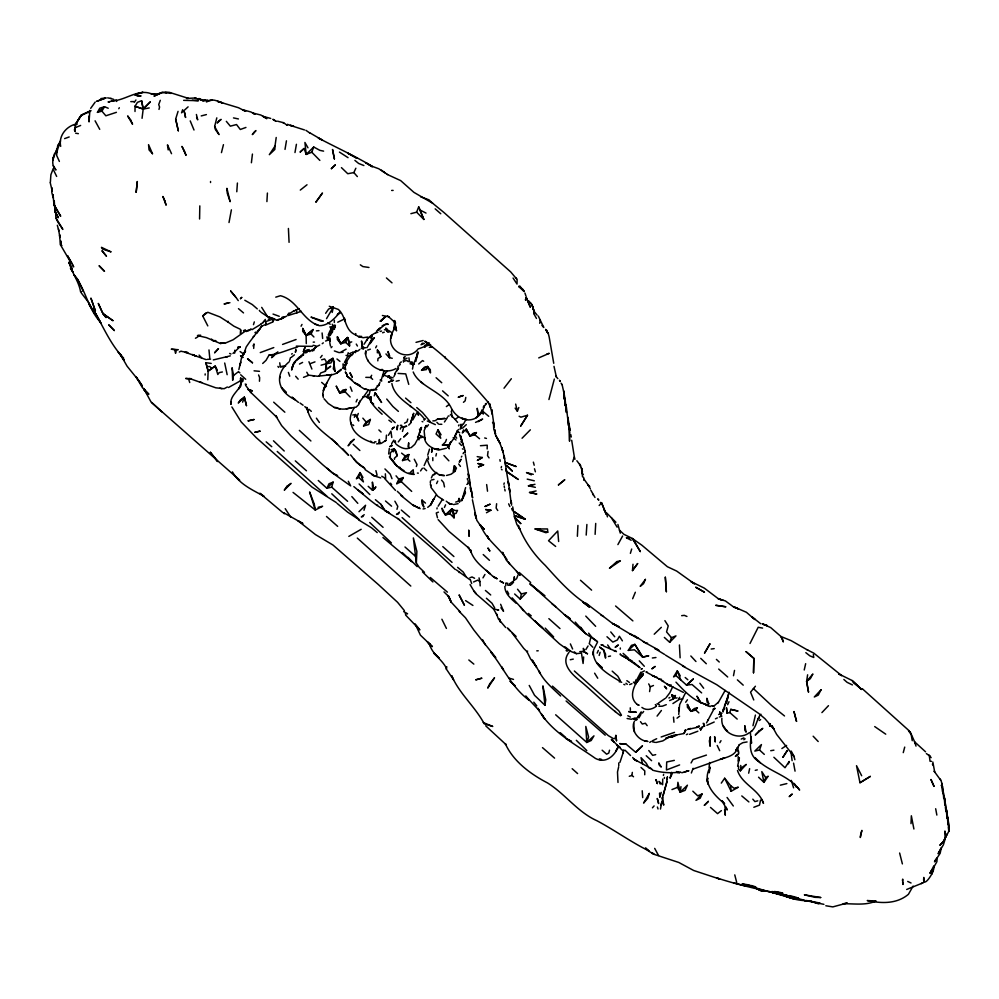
<?xml version="1.0" encoding="UTF-8"?>
<svg xmlns="http://www.w3.org/2000/svg" width="999" height="999" viewBox="0 0 999 999"><rect width="100%" height="100%" fill="white"/><g stroke="black" fill="none" stroke-linecap="round" stroke-linejoin="round"><path stroke-width="1.5" d="M394.455 459.328L394.455 458.229L397.252 455.656L396.004 451.136L394.155 448.851L391.121 449.637M471.266 490.659L472.577 497.902L471.491 490.734M265.746 323.027L265.734 325.087L272.677 322.015L274.176 318.706L265.959 321.503L265.035 320.979L266.308 324.275M449.962 513.773L454.033 517.832L454.058 513.773L451.785 508.978L445.454 514.947L442.532 510.789L442.008 508.179L445.454 514.947L449.962 513.773L451.785 508.978L455.194 510.589L457.505 510.414L456.056 513.399L454.058 513.773M538.274 316.009L543.793 327.485L541.957 325.374M54.283 201.049L54.246 205.282L60.677 216.284L53.971 204.658L53.034 194.58M56.169 218.257L62.825 229.433C60.027 224.325 54.008 219.106 56.131 212.662L55.794 215.085L55.307 209.003M481.668 412.787L481.705 410.027M199.575 218.993L199.812 205.894M644.717 774.762L644.78 770.878L641.008 767.469M55.232 212.225L55.332 207.68M334.303 322.465L334.353 320.267M487.162 448.951L487.237 445.204L480.444 445.729M302.759 328.459L306.106 335.389L313.149 329.533L311.101 334.091L306.106 335.389L302.759 328.459L302.697 331.306L306.106 335.389L306.293 343.594M377.347 352.834L377.422 350.012L379.345 352.272L380.819 356.631L377.959 358.616L377.809 360.851M54.233 201.199L55.032 211.239L58.367 217.695L55.232 211.9M321.641 359.777L324.613 358.978L326.061 361.263L326.398 367.27L325.399 371.278L320.704 372.989L319.068 376.074L317.807 376.298L308.341 375.124L306.793 372.252M458.641 425.911L458.666 425.05M620.279 649.075L620.317 647.989M60.689 240.659L60.539 244.93L70.679 262.3M51.973 188.112L51.811 192.595L53.297 197.939L53.209 194.83M56.706 148.888L56.581 152.06L57.692 145.854L60.539 140.847M331.056 328.621L331.044 327.123M58.454 228.858L59.915 237.45L59.84 234.84M274.987 146.129L274.85 149.45L269.33 154.67L274.987 146.129L276.211 137.487M207.792 379.782L208.154 371.128L205.894 362.712L211.201 363.424M349.538 345.966L349.675 342.495L347.652 337.525L340.821 343.731L337.387 339.56L337.387 336.8L340.821 343.731L345.679 342.382L347.652 337.525L349.538 345.966L345.679 342.382M505.794 585.664L505.894 583.091M240.497 380.731L240.609 378.146L243.331 379.22L228.509 387.5M911.013 823.638L911.35 815.783L913.898 828.995M623.189 752.834L623.314 750.087M59.528 235.352L60.539 244.93L61.926 245.479M371.803 337.949L372.065 339.248L370.766 337.075M234.678 353.147L234.815 350.199M738.636 766.233L738.498 769.055L740.346 770.828L746.241 764.422L741.096 768.081L740.346 770.828M577.372 536.288L577.909 525.449M371.503 336.688L371.578 335.389L372.065 336.813M259.453 381.243L259.653 377.672L258.591 374.962M595.117 534.34L595.716 523.426M266.908 201.598L267.407 193.057M329.87 337.837L329.82 341.009M135.015 111.488L135.04 106.294L137.425 102.348L141.608 100.737L143.194 109.041L142.058 118.307M937.124 857.816L936.9 861.675L933.753 867.257M205.12 375.05L205.182 373.901M586.201 535.077L586.888 524.475M253.684 348.426L254.008 343.906L253.034 345.979M391.096 432.367L391.783 437.487M792.12 760.651L791.058 752.334M236.788 191.758L237.412 183.042M424.15 437.112L424.912 438.861L424.138 430.756L426.273 425.449L424.9 427.535M430.319 483.054L430.469 480.944M89.136 113.049L89.86 110.452L89.061 121.903L89.023 116.034M684.615 730.444L685.814 730.057L683.89 733.516L678.583 734.577M415.921 359.228L417.919 351.91L417.395 354.695M464.685 452.247L464.797 450.874M583.641 656.992L583.091 663.473L581.63 654.233M632.467 570.604L637.612 563.598L632.467 570.604L633.004 564.273M400.799 438.673L398.276 441.933M677.472 787.374L677.909 782.292L680.244 792.132L685.089 790.371L687.424 785.177L680.244 792.132L677.472 787.374L671.965 789.572M453.409 439.061L449.2 444.705L449.051 446.366L450.749 441.945L449.2 444.705L442.432 445.017L445.517 441.945L446.453 439.398M412.487 369.081L413.361 364.473L417.507 354.657L415.759 361.551M395.08 322.315L394.617 327.36L394.355 320.517M678.721 714.447L679.645 704.62L685.589 692.682M322.764 393.981L323.938 387.987L331.593 374.313M332.979 328.196L333.054 327.385L335.04 327.372M533.766 313.536L534.028 310.926L532.817 308.092L534.19 311.488L533.766 313.536L536.463 318.456M678.621 711.076L678.97 707.679M772.277 727.11L771.615 725.886L770.067 726.236L770.341 723.713M641.108 674.6C636.301 682.367 627.235 695.304 636.588 703.895M496.628 503.733L496.141 508.054L497.764 510.514M737.612 766.208L739.397 757.779L738.336 761.338L738.161 756.48M709.053 767.669L709.665 762.474M251.398 162.75L252.435 154.071M717.195 745.454L719.68 750.686M752.984 725.749L755.419 715.072M488.061 451.386L487.537 455.644L489.06 457.904M386.451 435.127L386.151 438.923M75.375 127.123L74.8 131.418L75.375 127.123L74.425 130.232L75.449 127.797M933.715 866.083C935.901 870.641 921.99 891.021 923.788 877.434L924.075 881.792M53.234 157.168L52.81 160.34L54.308 154.146L57.542 150.05M417.282 354.97L417.582 352.734M680.244 792.132L680.968 786.663M462.162 499.5L465.609 487.624M395.204 321.054L393.806 329.832L395.005 326.71L391.783 333.966L391.133 337.762L391.783 333.966C385.065 349.725 407.505 363.024 418.194 348.888M620.267 653.746L620.154 654.532L633.616 662.524M634.228 718.88L637.225 717.831L641.208 711.85M664.31 778.433L664.447 777.472M634.54 721.066C629.907 730.019 638.623 741.121 647.951 741.458M325.399 371.278L326.511 363.686L329.158 360.239L332.892 358.379L334.34 362.262L333.316 368.856L335.277 371.553L332.892 358.379L326.511 363.686L321.066 365.197M365.547 353.808C366.933 366.833 384.79 375.349 396.004 368.494M436.95 508.928L437.112 507.829M416.346 563.086L416.87 551.398L413.361 537.912L416.346 563.086L419.13 567.257L424.5 572.352M544.954 705.269L545.754 699.812L542.907 685.888L544.954 705.269L534.552 695.316L529.22 685.439M633.528 776.772L631.892 775.436L632.342 772.389M238.873 369.518L240.172 364.023M649.587 691.583L650.287 686.85L648.688 683.903M806.605 681.368L810.326 678.671L812.874 674L806.605 681.368L808.516 692.057L806.605 681.368L807.629 674.8M286.988 125.175L287.774 124.425L286.988 125.175L283.591 122.715L277.522 121.179M539.722 323.301L540.272 319.742M902.434 880.793L902.696 879.12L902.996 884.49L902.621 882.03M391.608 379.383L389.772 378.184L389.31 375.886L386.65 376.223L383.117 374.737L383.454 376.573M377.222 386.138L377.322 385.489M285.015 149.4L286.451 140.822M368.693 397.065L367.395 397.714L367.932 394.48M295.916 349.213L295.392 352.31L295.929 350.349M709.203 772.789L710.152 767.207C701.498 782.042 713.436 794.68 724.637 803.795L722.24 800.948M294.98 152.547L296.416 144.306M239.098 388.636L240.11 386.263C236.9 392.02 229.895 396.853 230.894 404.158L231.244 402.16M662.262 798.538L667.007 781.38L663.061 795.516M233.529 375.474L232.667 380.307L232.093 367.732L233.529 375.474L238.711 371.503M465.784 397.415L465.172 400.824L463.461 402.297M679.67 697.314L678.646 698.938M229.008 222.527L231.393 209.84M659.527 793.056L659.802 797.302L661.226 792.394M945.054 839.347L943.406 844.767L938.136 853.72L941.333 847.489L940.171 853.283L934.515 861.825L935.863 859.177M335.402 325.249L335.14 326.623L332.417 328.996C330.956 327.41 329.208 332.917 328.196 335.065M663.398 775.499L663.623 774.325M458.241 501.286L459.627 501.81L459.965 500.024L459.028 498.476L458.241 501.286L455.719 502.072M230.894 404.158L231.331 401.848M660.476 809.065L661.875 801.835L660.776 805.444M733.491 675.724L734.527 670.391M619.954 762.349L623.963 750.224M724.575 809.764L725.299 815.221L725.099 807.142M240.309 329.258L233.928 326.211L227.922 322.015L228.059 321.291M505.107 490.934L504.77 489.26M461.625 426.486L462.125 424.063M453.196 471.441L454.383 465.709L456.431 468.106L454.92 471.403L451.024 474.25L446.541 475.462M589.472 642.869L590.546 638.473M760.539 800.074L759.49 805.119L753.82 807.279M56.444 152.51L60.39 141.708M403.821 358.791L404.12 357.367M359.877 349.425L357.58 351.198L355.956 350.587L355.519 352.61L354.807 351.835L350.674 352.984M748.663 773.189L749.637 768.668M332.192 312.437L333.341 307.168L328.621 309.028L325.637 313.311M347.59 355.407L348.189 352.722M435.901 456.019L436.438 453.608M500.199 461.288L499.912 459.627M483.254 722.539L492.744 726.448L484.265 723.85C475.174 706.668 459.278 693.693 451.698 675.724L453.534 679.782L446.291 668.98L446.803 666.745M728.371 694.617L722.964 711.65M514.647 593.993L520.217 599.1L521.391 593.955L517.532 589.235M804.232 669.979L805.656 663.686M369.043 395.129L370.092 390.659M504.483 487.599L504.17 485.951M427.734 455.069L429.508 449.175M615.859 735.414L616.508 740.709L615.859 735.414L615.197 738.211L613.711 738.798L608.341 735.651L552.447 686.126M662.724 779.07L662.624 784.715L659.015 781.393L660.227 784.09M158.991 109.415L159.578 107.055L158.716 104.533L160.302 100.312M407.729 459.253L408.891 454.52L405.132 455.894L402.51 460.564L407.729 459.253L409.902 461.176M214.66 126.448L219.018 134.578L215.397 129.533L214.66 126.448L216.808 117.857M367.732 337.038L363.211 337.712L358.591 336.651L355.482 334.802L355.794 333.566M411.663 363.586L410.089 363.836L412.013 362.162L412.362 364.61L412.013 362.162L410.689 362.45L409.453 361.351L408.928 357.829M467.644 480.119L467.345 478.459M221.453 152.622L223.451 144.668M329.77 340.509L327.61 339.835L327.784 339.136L329.47 339.46M671.553 772.364L670.042 778.233L672.302 773.501M726.473 703.446L729.008 692.232M932.079 873.913L933.503 866.445L929.932 873.351L931.592 870.291M609.515 750.199L608.778 753.059L606.618 754.17L602.135 750.199M548.926 399.55L554.333 379.046M903.258 752.634L904.719 747.102M389.298 448.476L388.686 453.996M501.161 467.819L501.51 466.496M419.043 439.785L418.144 439.248L418.456 438.111L422.839 436.7L418.743 434.877M482.829 411.326L483.179 413.811L482.829 411.326L488.723 416.308M293.431 363.986L291.596 370.03L293.806 362.862L299.013 357.305M290.447 357.742L289.61 360.726M407.754 419.081L406.968 421.903L404.533 423.151M396.965 509.34L397.802 506.356L394.867 501.211M446.291 668.98L446.466 668.381C441.92 659.053 431.556 654.02 429.395 643.368L430.557 646.091L427.422 641.845L432.392 646.64L420.429 635.164L415.159 623.913L419.842 629.894L405.532 614.972M503.883 484.29L504.258 482.979M583.703 651.435L584.165 649.825L583.316 648.363L583.703 651.435L579.82 651.61M333.129 482.142L326.898 488.274L331.68 487.137L333.129 482.142L329.008 483.766L326.898 488.274L318.281 480.494M374.263 395.816L375.137 392.819L381.506 402.397L375.137 392.819M358.653 477.335L363.436 481.905L360.04 472.602L356.381 478.796L358.653 477.335L360.04 472.602L362.974 477.534M372.54 490.272L373.364 487.512L372.402 482.08L372.54 490.272L374.712 488.798L375.886 486.863L372.54 490.272L368.194 486.338M599.175 655.444L600.112 652.285M253.484 324.663L254.32 321.903M399.875 363.611L399.225 365.759L399.9 364.41M630.381 553.346L631.693 549.025M788.436 763.873L789.173 761.45L785.027 767.731L773.875 757.267M402.46 431.443L403.409 428.371M175.662 119.068L178.309 130.782L175.662 119.068L178.059 111.351M380.956 380.881L383.866 371.491M419.967 431.768L421.278 427.597L417.957 437.038M618.631 766.982L617.494 771.99L617.994 782.454M393.194 451.873L394.155 448.851L397.252 455.656M640.896 714.422L638.96 717.844L637.712 716.495M292.907 365.334L291.858 368.656L293.044 365.147M363.986 510.252L365.572 505.257L358.978 511.713M701.635 692.894L692.032 684.502L686.55 685.102L680.794 679.969L677.285 670.916L673.576 676.91L675.836 675.449L677.285 670.916L680.244 675.848M370.379 419.43L368.718 424.563L363.561 425.924L366.221 422.09L370.379 419.43L363.561 425.924M727.085 713.199L726.473 707.791L727.085 713.199L729.769 712.512L730.781 709.377L737.786 711.001L730.781 709.377M240.921 362.162L239.872 365.397L241.583 357.58L245.454 351.223L242.882 354.995M416.358 466.521L417.02 464.51L414.26 459.215M345.204 391.908L346.004 389.485L342.894 390.085L339.835 393.069L336.301 386.251L339.835 393.069L345.204 391.908L350.125 396.978M395.317 440.821L395.554 443.494M586.775 742.444L588.586 737.012L585.801 726.448L586.775 742.444L591.183 740.509L593.968 735.851L586.775 742.444L555.669 714.784M243.232 380.794L241.396 382.255L240.784 386.226M427.485 366.471L426.436 369.568L421.566 370.329L424.35 367.207L427.485 366.471L430.307 369.667L430.482 372.902L427.485 366.471L421.566 370.329M351.898 379.682L346.89 376.011L347.227 375.025L345.429 372.19L347.227 375.025M465.434 493.007L461.588 500.874L464.66 492.794L465.434 493.007L465.084 491.396M712.612 706.006L713.798 706.131L718.306 702.309M242.62 402.147L244.368 397.177L240.447 399.925L238.274 403.034L244.368 397.177L246.466 405.619L244.368 397.177M572.652 461.7L574.338 456.918L571.69 440.272M759.502 749.999L761.438 744.567L754.819 751.086L759.502 749.999L764.31 754.395M182.667 109.703L181.543 112.825L188.099 106.856M394.967 326.685L393.931 329.583L395.005 326.71M637.624 680.331L637.037 681.98L638.861 678.533L637.824 680.381L643.181 673.863L637.824 680.381M370.254 342.944L371.591 339.26M640.809 672.215L637.424 678.646M304.096 148.476L300.224 151.973L304.096 148.476L306.206 154.408L311.788 152.223L313.711 147.015L319.93 150.362L323.601 151.136M328.908 336.388L329.52 334.74M239.061 388.549L241.396 382.255M419.443 433.179L421.578 427.435M463.486 429.907L462.337 432.967L466.271 429.12L469.967 436.063L474.75 434.74L476.411 432.579L473.439 433.191L469.967 436.063L466.271 429.12L466.308 431.93M691.345 773.001L693.131 768.293M360.239 400.686L358.716 404.657L356.081 407.155L351.086 407.954M765.734 777.697L761.812 771.64L763.935 782.367L768.144 776.211L765.734 777.697L763.935 782.367L758.566 777.197M416.62 212.175L418.681 206.868L423.863 219.468L416.62 212.175L410.889 213.674M515.134 408.166L517.382 411.238L518.818 407.542M669.68 642.32L671.478 637.699L675.948 635.888L669.68 642.32L664.36 637.437M724.412 706.256L728.071 696.952M518.131 574.762L516.57 578.708L513.848 580.569M243.694 354.333L246.204 346.978L249.725 341.858L261.713 326.173L265.522 324.563M352.747 414.997L355.457 414.56L358.691 421.004L357.118 416.408L358.291 413.461M379.92 382.23L379.083 385.052L375.174 388.961L376.785 389.585L372.028 390.447L371.241 389.485M390.934 431.106L388.374 435.302M636.238 679.445L635.202 681.955L635.876 681.106M332.892 358.379L331.006 362.912L326.511 363.686M632.654 598.726L635.339 592.257M370.067 343.718L374.388 337.687L370.429 341.845L366.983 347.727M354.32 417.27L355.457 414.56L357.118 416.408M597.19 653.096L598.326 650.411M424.188 465.509L427.135 458.853M467.982 483.316L467.969 481.768M444.43 507.455L445.579 504.82M622.614 536.013L617.894 544.605M396.828 483.703L398.801 479.158L403.284 477.559L401.273 481.643L396.828 483.703L403.284 477.559M325.899 384.765L323.351 390.534L327.035 382.592M400.299 429.12L401.698 425.936M702.06 793.993L700.212 798.176L695.991 800.361L702.06 793.993L697.727 795.841L692.831 791.208M356.106 401.923L357.23 399.4M706.543 722.889L714.435 708.066M702.297 726.96L700.699 729.907L700.174 728.259L700.699 729.907L702.297 726.96L704.52 726.098L703.92 723.438M272.677 322.015L274.176 318.706M431.381 477.909L432.792 474.812M727.647 704.707L729.008 701.723M437.987 429.795L436.051 434.003L440.746 438.236L437.987 429.795L441.071 434.79M341.446 167.632L347.764 173.726L353.846 172.59L355.856 168.232M455.644 434.84L456.568 432.867L455.032 435.626M436.575 483.566L437.749 481.093M569.043 652.31C559.777 663.86 572.727 675.037 581.218 681.793C594.48 692.981 606.693 705.444 620.629 715.808M672.752 686.663L669.854 692.744L665.921 697.914M330.232 339.31L329.87 342.12M346.715 361.301L350.487 355.694L347.64 356.556L344.48 362.387L346.715 361.301L344.917 365.184L345.629 369.817L343.294 367.794L343.731 367.232M365.796 377.347L370.604 377.447L371.665 375.262M454.345 437.437L456.568 432.867M463.111 453.683L463.673 452.535M393.893 376.598L395.454 373.451M947.289 833.878L943.543 841.445L939.834 845.316L943.218 841.633L948.788 831.355L949.05 825.386L941.82 783.316L941.12 780.781L934.14 771.228L934.677 771.94L932.841 762.012M53.284 168.456L50.887 174.738L50.375 182.205M750.012 643.481L758.191 627.285L762.587 628.096M435.914 495.404L430.494 505.132L427.734 507.317M416.108 413.948L412.787 419.917M413.211 371.99C419.443 387.387 444.28 391.695 451.648 408.791C460.214 424.238 479.72 423.951 484.44 405.681L483.254 407.342L486.563 403.434L485.427 403.758M90.697 108.329L95.217 102.048M368.881 337.762L370.666 335.826M375.649 347.789L376.673 345.866M451.211 411.576L452.285 409.565M301.061 326.211L301.998 324.438M417.207 439.922L414.86 444.28L411.126 447.664M118.781 108.691L119.306 107.742M725.162 690.421L718.094 702.921M97.452 112.363L104.508 106.743L101.91 111.151L97.452 112.363L99.775 108.167L104.508 106.743L108.229 108.242M597.602 641.995L593.631 649.75L592.994 654.882L593.319 651.698C592.857 666.445 610.639 675.674 621.678 682.342M466.046 419.405L463.299 424.325M683.89 733.516L685.814 730.057M913.123 886.076L908.416 894.317C896.627 904.22 881.268 903.508 867.257 900.561L876.086 901.023C865.309 905.731 854.245 903.521 843.119 903.783L847.302 902.996L832.829 906.892L825.823 905.756M442.42 499.425L438.149 506.193M425.412 346.303L424.812 347.377L424.575 345.467L425.412 346.303L430.606 344.543M330.045 335.602L332.655 331.556L330.082 333.641L330.694 331.868L333.304 329.42L331.331 329.445L330.719 328.534M354.383 407.505C351.336 412.287 348.601 418.656 351.411 424.125L350.874 422.415C352.147 433.716 364.385 440.696 374.475 442.982M459.415 462.2L461.076 459.278L459.328 461.838M691.071 762.961L692.994 759.565L706.443 755.082M585.814 649.637L588.061 645.953M482.979 577.872L484.94 574.462M275.961 353.221L273.988 354.795L269.093 355.045L266.021 360.352L262.7 363.461M391.633 443.593L393.856 440.122M538.336 709.302C550.936 731.755 575.074 744.018 595.466 758.441C606.031 763.985 614.735 755.768 618.506 746.353M615.646 751.186L618.418 746.49M346.191 364.023L346.99 362.674L345.791 365.634L342.994 363.948L343.294 367.794M719.817 742.707L721.016 740.671M326.536 318.644L333.341 307.168L331.256 308.167L333.341 307.168M641.333 675.973L638.149 679.32L643.056 674.849L635.576 683.903M671.64 694.755L673.401 698.9L675.436 695.504L674.1 695.903L671.64 694.755L673.401 698.9L669.605 700.586M446.341 419.205L447.527 417.27M394.73 373.713L398.339 367.919M366.983 339.772L364.023 344.28M628.309 650.411L631.443 645.366L634.852 644.367L642.607 657.08L648.563 655.856L642.607 657.08L634.452 649.8L628.309 650.411L634.852 644.367L642.607 657.08M527.497 415.259L520.729 426.024L527.497 415.259L520.891 417.17L519.143 416.246M244.056 353.321L245.504 351.061M638.149 679.32L639.485 677.509M56.394 150.549L57.255 149.213M428.072 456.493L428.559 459.253M461.338 457.03L461.875 456.231M739.073 745.441L735.788 750.374L737.662 747.402C735.826 755.594 726.947 757.23 720.167 759.277L724.712 757.829L693.331 769.005M289.011 312.987L287.837 314.735L294.181 310.639M396.928 370.741L398.489 368.456M444.43 421.99L445.704 420.142M256.893 333.191L261.713 326.173M420.554 470.916L422.39 468.244M721.29 783.116L724.662 778.246L730.631 785.651L734.078 788.261L738.323 787.187L731.118 791.295L724.662 778.246M367.869 338.311L366.508 340.284L367.732 338.599M685.689 702.235L687.424 699.799M135.939 100L134.253 102.36L133.741 101.586L130.782 101.623M293.756 364.148L295.467 361.763M466.258 424.675L462.487 428.209M695.779 710.064L697.364 707.891L694.467 708.466L690.946 711.338L687.412 707.28L687.399 704.47L690.946 711.338L695.779 710.064L698.838 712.874M760.913 714.223C756.206 719.367 756.63 728.084 750.436 732.08M320.454 357.654L322.14 355.407M643.631 711.463L642.469 713.011L641.058 712.911M426.898 426.848L428.459 424.775M460.926 441.895L462.05 440.422M657.08 716.108L661.413 710.464M351.548 355.619L353.484 353.109M289.123 361.825C273.676 374.837 277.66 391.645 295.342 399.825L291.97 397.177L298.439 402.385M504.02 388.211L511.351 378.721M57.692 145.854L59.003 144.156M302.397 354.72L304.058 352.659L306.094 352.834M385.339 473.826L385.664 478.521L381.755 476.236M460.439 429.058L461.388 427.909M635.701 752.284L642.407 745.928L635.701 752.284L626.186 744.218L619.805 743.643L626.186 744.218M263.199 321.99L265.359 319.393M513.561 582.18L511.663 584.265M470.042 482.942L470.129 484.777L469.555 478.946M387.375 371.216L385.452 372.777M599.175 505.519L601.56 502.734L606.068 514.06L601.56 502.734L600.337 502.472M481.243 411.838L476.223 417.694L479.283 414.697M358.791 403.159L368.494 390.022M273.014 356.631L274.775 354.62M652.447 807.804L654.095 805.931M370.304 396.79L368.818 398.489L370.092 398.014M232.967 353.459L240.047 346.703L237.799 347.502M383.354 318.481L381.143 320.966L385.065 316.97L380.082 321.291L385.964 316.483M458.054 417.282L455.119 419.43L450.399 414.498M673.401 698.9L675.312 696.74M753.77 699.962L750.549 692.17L755.419 686.238M273.414 355.594L271.516 357.679L277.847 351.835M354.807 351.835L355.956 350.587M331.106 347.714L332.08 346.665M394.155 448.851L390.422 452.797L390.172 457.979C396.103 465.559 403.721 474.375 414.135 474.438M821.915 712.599L828.483 705.669M664.984 698.551L658.378 703.109M520.217 599.1L526.473 592.657L521.391 593.955M259.977 328.758L257.467 331.044M408.678 425.112L410.914 422.852M522.065 438.236L530.357 429.82M418.144 439.248L419.83 437.55L421.865 437.487M313.711 147.015L306.206 154.408L304.92 142.457L307.979 147.802M376.386 331.318L379.857 327.934M654.22 634.215L661.338 627.335M402.51 460.564L408.891 454.52M347.652 337.525L340.821 343.731L337.387 336.8M207.792 325.899L202.71 315.921L206.031 312.824M306.131 351.735L312.437 350.187L316.046 346.853L319.668 345.092M334.99 442.157L337.6 444.293C326.973 434.44 311.513 425.824 307.829 410.801M445.454 514.947L451.785 508.978L454.033 517.832M336.551 373.376L341.258 369.38C337.674 373.601 332.08 375.699 326.611 374.887M410.651 472.065L413.211 469.78L413.561 474.225L412.175 473.151M331.381 327.123L332.917 325.786L332.217 324.2M377.897 330.444L385.152 324.363L388.299 324.313L386.75 323.988L382.192 325.736M337.749 372.377L341.258 369.38M313.149 329.533L306.106 335.389M245.504 330.994L233.117 339.785L224.812 343.319M291.633 354.133L292.27 353.621M296.328 360.577L299.937 357.654M291.271 357.355L294.418 354.857M721.378 810.614L717.582 813.648L710.514 807.429M337.749 322.215L344.23 319.106M300.287 190.085L307.005 184.778M677.035 718.169L679.607 716.146M512.087 632.916L523.713 648.376L526.972 651.648L527.659 651.123M322.215 343.693L323.301 342.857M391.745 445.229L389.997 446.578L391.745 445.229L392.033 445.829M513.124 581.293L509.552 583.791L510.676 585.214L507.817 585.202L507.717 583.266L506.218 583.316M655.968 742.494L662.787 740.908L670.054 736.45L671.603 736.812L673.363 735.476L677.384 734.752L665.883 738.199L673.363 735.476M446.366 406.581L449.188 404.445M364.235 514.722L361.326 516.92L363.037 516.458M649.762 742.432L651.011 741.495M456.955 430.856L458.916 429.395M375.886 476.011L377.085 475.112L375.911 470.654M205.894 362.712L208.154 371.128L215.185 366.071L217.332 370.154M714.21 722.015L706.855 725.324M208.154 371.128L215.185 366.071L217.819 374.488L219.093 372.652L222.377 371.965M202.71 315.921L207.792 312.275L219.917 316.92L227.922 322.015M254.932 332.679L255.769 332.105M437.599 419.031L444.93 418.481L437.599 419.031L435.139 420.766L432.867 420.904M743.818 739.722L745.117 738.81M672.926 703.558L679.62 699.175L682.792 699.013M710.039 706.68L711.338 705.794L713.798 706.131M260.976 324.213L252.01 329.682M253.184 336.775L253.908 336.288M759.252 720.516L760.626 719.58M656.455 706.181C652.484 709.377 646.153 710.963 641.907 707.429M482.342 457.517L477.447 460.352L482.342 457.517L477.21 456.63M781.88 748.551L786.6 745.429M303.546 354.72L298.976 357.717L301.536 356.643M859.989 782.729L870.304 776.423L859.989 782.729L856.518 765.696L861.662 775.736M473.551 581.98L477.709 580.119L479.895 581.63L480.182 585.876M199.338 335.951L200.637 335.127M340.272 312.824L337.262 314.71L340.272 311.975C334.852 318.194 328.271 325.861 319.28 325.686C302.797 320.841 297.265 299.825 280.444 295.729L275.761 297.153M312.437 350.187L316.046 346.853L313.698 349.837M370.879 335.652L374.937 333.104M418.706 363.986L422.515 360.577L423.676 361.238M282.917 318.019L281.568 318.681M666.283 704.682L662.312 706.193L658.915 706.293M339.835 393.069L346.004 389.485M478.209 421.653L482.642 419.068L475.536 422.402M195.442 338.261L197.889 336.85M404.545 359.453L407.068 358.142M718.643 714.535L719.517 714.035M348.826 536.401L361.188 529.295M738.636 745.092L742.819 742.682L747.077 741.945M372.29 389.96L373.376 389.335M644.405 670.878L641.758 672.302M76.448 124.213L74.413 125.375L76.948 124.063M486.463 512.749L490.934 510.227L485.639 509.552L490.934 510.227M341.283 351.898L346.166 349.151M668.88 698.026L669.904 697.464M349.076 356.243L351.373 354.995L349.25 353.471M230.307 355.869L213.311 359.927M469.967 436.063L476.411 432.579M697.839 731.231L689.547 734.34M697.364 707.891L690.946 711.338L687.399 704.47M227.372 386.988L224.138 388.711L215.809 387.812L189.61 378.509M741.196 739.098L743.918 737.861M260.864 312.125L267.507 316.608L276.548 320.117L282.642 318.119M179.345 352.023L180.931 351.186M299.488 364.036L302.597 362.425M758.179 718.656L759.427 718.006M280.569 319.218L286.85 315.996M749.175 732.766C738.224 741.283 720.242 732.255 721.902 718.231M429.42 342.957L425.836 344.605M627.122 718.506L631.306 719.255L633.416 718.606M652.272 740.871L656.668 738.723M906.68 889.472L922.589 883.004L921.203 883.615M81.668 291.546L80.632 292.033C78.884 281.281 71.866 272.964 69.093 262.537L72.04 268.743L68.919 262.225M400.199 362.525L401.461 361.938M261.089 323.713L263.087 322.777M715.434 718.805L717.369 717.919M686.388 734.64L687.724 734.015M90.584 110.864L81.219 115.285L75.587 124.226L74.863 130.906M419.48 507.455L418.269 508.004L416.546 506.68M166.608 92.957L162.113 92.482L154.221 96.041L162.113 92.482L166.009 92.108L169.455 92.37L188.374 98.364L186.501 98.426L196.141 97.952M419.18 348.614L424.363 346.665M538.736 357.904L549.213 353.334L546.74 354.158M466.82 484.39L467.932 483.903M650.287 686.85L653.471 685.489M76.324 127.21L80.644 125.449M674.525 732.367L661.163 736.987M268.281 319.18L269.905 318.519M277.21 320.392L279.308 319.555M384.353 373.951L385.489 373.489M469.855 577.822L472.015 576.96L474.575 578.259M671.728 737L676.248 735.376M696.528 727.035L699.35 725.936L698.413 727.135L687.587 729.457L690.484 728.396M224.625 342.994L220.192 343.419L206.431 337.637L197.477 335.589L199.138 335.077M303.521 377.347L308.504 375.399M438.436 512.15L436.276 512.986L437.475 517.782M922.239 883.153L923.251 882.766M301.373 311.351L288.324 315.497M76.836 123.876C66.596 125.762 58.292 135.802 60.689 146.378M446.403 448.201L438.723 450.062C432.28 448.663 424.887 444.717 424.425 437.362L424.912 438.861M629.595 684.577L631.942 683.691M260.264 352.597L273.776 347.577M282.567 344.43L296.079 339.51M421.004 344.742L424.413 343.406M105.882 97.952L96.691 101.336L105.882 97.952L100.799 98.589M310.477 363.536L314.972 361.888M385.114 440.821L386.251 440.259L381.106 443.444L378.758 443.007M116.421 112.325L105.857 115.797L101.91 111.151M64.623 138.611L69.193 136.95M245.941 127.447L240.297 129.483L236.538 124.55L230.332 126.161L226.323 121.341M297.652 346.978C288.099 349.525 278.733 354.27 269.093 355.045M404.208 357.192L405.344 356.78M293.818 311.076L299.288 308.641M375.686 332.979L377.872 332.217M416.021 342.357L423.164 340.509M633.603 718.656L635.988 719.904L637.25 719.467L635.701 718.431L634.39 718.805M325.574 341.034L327.847 340.259M308.117 350.824L308.941 350.549M679.607 764.922L666.445 769.967L666.708 762L674.325 760.376M162.113 92.482L157.929 93.881L150.999 93.694L153.896 94.43M367.657 350.075L370.354 349.188M346.89 376.011L354.608 382.842L364.61 389.223L367.395 389.535M719.342 717.007L721.615 716.258L719.667 712.125L721.927 713.348M629.283 776.285L631.892 775.436M712.999 709.215L715.296 708.491M382.567 332.754L384.265 332.217M238.898 347.377L240.172 346.978L237.687 347.302M389.135 377.048L387.812 377.447L389.31 375.886L389.772 378.184M212.4 100L206.356 101.811C211.426 97.902 217.47 101.124 222.615 102.897L217.582 101.411L238.486 107.73L245.629 111.314M380.144 331.468L381.618 331.031M349.675 342.495L351.735 341.883M619.28 681.88L620.154 681.618M681.78 772.776L687.886 771.041L684.327 771.902M353.846 486.613L370.604 500.599L376.785 505.294L377.622 505.057M675.749 698.239L677.11 697.851M227.872 302.959L224.063 303.983L229.92 302.697M359.777 336.338L358.591 336.651L361.563 336.363M683.366 692.382L667.132 684.128L669.13 685.439L671.128 684.914M300.936 355.594L303.509 354.92M458.116 503.671L453.521 504.57M757.766 800.823L754.894 801.573L752.809 799.163M201.224 115.921L206.393 114.585M547.752 532.205L535.114 528.958L547.514 528.958L547.752 532.205L545.866 532.692L535.114 528.958L539.76 528.958M535.339 487.337L528.446 485.826L532.991 484.702M780.344 785.177L786.85 783.591M318.094 507.33L322.59 506.268L315.284 510.039L293.057 492.407M686.613 771.34L688.923 770.791M528.446 485.826L534.964 484.303M655.694 754.645L652.659 755.356L648.788 750.536M671.603 736.812L673.85 736.288M396.153 381.218L399.188 380.519M529.52 492.457L536.65 494.006L529.52 492.457L536.101 490.934M755.256 770.341L757.292 769.867M422.028 343.419L423.201 343.156M409.99 447.889C405.07 450.087 400.062 447.402 396.216 444.28M346.391 408.816L351.348 407.679C346.603 409.378 340.609 409.94 336.001 407.467L334.353 407.492L328.234 403.471L324.038 398.763M420.154 508.666L412.674 504.857L414.273 506.031M362.724 397.003L366.645 396.366L367.395 397.714M431.368 480.007L434.003 479.42M404.245 361.039L406.968 360.539L408.067 361.551L409.453 361.351M647.552 643.144L646.291 643.431L634.203 635.489M608.453 656.48L610.526 656.031M313.211 376.086L314.373 375.836M423.064 508.966L425.137 508.528M570.267 659.74L573.276 659.103M307.717 349.687L303.409 351.573L305.257 346.678L303.409 351.573L306.468 351.648L306.98 352.422M111.501 101.011C125.287 100.837 138.786 87.725 152.36 94.268M225.712 357.305L227.123 357.018M319.068 376.074L329.108 374.962M402.222 427.135L406.581 426.248L402.222 427.135L403.421 427.185M332.505 329.583L333.304 329.42M448.126 416.121L449.113 415.934M337.025 503.334L347.527 512.062L359.465 519.967M364.61 389.223L366.021 388.948M419.393 429.22L420.841 428.958M149.238 107.942L143.194 109.041L135.04 106.294L143.194 109.041L150.262 101.923L143.194 109.041L141.608 100.737M589.66 486.451L588.136 485.027L590.372 488.748M207.505 100L202.56 100.824L205.769 100.424L194.73 98.314M446.241 501.186L449.388 503.721L451.623 503.883M770.729 750.699L773.913 750.162M282.143 317.183L284.64 316.77M646.952 671.803L645.966 671.965L663.536 681.355M652.434 770.129C661.5 772.789 671.353 773.351 680.719 772.015M711.163 649.038L714.198 648.626M652.359 657.991L655.943 657.517M768.855 891.533L793.98 898.838L783.928 895.604C791.196 898.526 799.3 900.923 807.155 900.561M384.428 329.745L385.839 329.57L387.724 332.18L389.16 332.03M681.68 615.671L684.278 615.347L686.937 616.445M342.869 368.481L344.967 368.231M512.15 597.864L526.473 613.511L559.415 643.793L569.005 650.699L576.411 653.671L581.755 653.046M221.428 343.281L220.192 343.419L223.139 343.132M192.283 100.187L198.464 100.674L183.641 100.35M365.721 347.702L364.248 347.852L363.299 346.815L363.436 349.138L361.226 348.226M376.598 443.881L380.057 443.544L379.345 439.485L378.908 442.857L380.057 443.544M279.245 316.308L273.052 314.073M316.421 330.881L318.943 330.632M280.294 366.708L285.477 366.208L280.294 366.708L279.732 362.812M382.53 369.518L379.857 369.78L382.542 369.667M206.743 366.77L209.665 366.496L211.888 368.481M449.388 503.721L452.297 504.158M614.085 650.749L615.696 650.624M343.069 352.285L339.011 352.597L334.353 350.936M393.057 377.859L390.771 377.135M207.305 359.378L210.589 359.141M109.528 101.898L108.079 101.973L116.221 100.037L116.733 101.473M536.788 650.849L538.211 650.786M659.44 704.682L656.967 703.82M313.211 342.145L314.473 342.083M442.432 445.017L449.2 444.705M429.32 347.252L432.48 347.14M391.633 190.459L393.131 190.409M312.425 346.353L296.291 346.141M346.029 355.369L346.94 355.632M804.532 900.911L811.176 901.31M614.76 711.463L615.509 711.45M211.488 339.073L212.899 340.609L215.597 340.597M444.43 475.636C436.276 475.774 429.582 468.032 427.734 460.589M926.36 753.583L930.081 756.218M439.71 424.275L441.833 424.288M915.259 743.231L910.376 732.279L908.591 730.831L911.175 734.527L912.249 740.684M400.374 425.299L401.698 425.324M405.182 613.698L407.58 613.761L403.721 611.625M334.353 407.492L339.91 408.966M191.321 378.683L185.664 378.446L191.596 379.245M601.56 759.415L598.963 759.29L600.936 759.527M282.892 122.677L283.591 122.715M658.803 679.145L661.5 679.283M644.742 741.171L647.252 741.295M398.077 373.426L405.731 373.888L408.741 384.365M367.957 390.172L371.016 390.359M374.712 441.77L376.024 441.87M178.322 349.712L171.266 349.2L177.085 349.875M931.493 761.338L930.044 761.238L929.37 756.218M417.407 473.064L418.331 473.139M677.097 772.539L679.72 772.751L676.473 771.54M436.888 449.026L438.998 449.2L434.053 448.663L435.839 448.938M254.071 370.829L259.49 371.328M371.665 166.146L378.821 168.781L384.677 172.665L381.431 170.18M400.062 467.382L398.539 467.245L404.008 470.666M187.862 352.535L181.481 351.386M794.517 897.514L790.009 897.065L798.376 898.251M321.653 382.38L326.473 386.513M772.015 891.558L782.617 892.869L768.131 891.533L742.12 883.865L749.899 885.052M187.312 352.56L185.24 352.285L206.131 359.628M390.397 457.005L389.373 456.868L392.47 460.127M409.003 473.002L411.089 473.289M497.415 609.852L498.713 610.027L493.543 609.015L475.499 593.381M368.968 267.47L362.849 266.571L360.327 264.822M438.786 474.65L444.155 475.437M629.62 538.236L626.361 537.749L631.181 540.259M165.11 92.482L171.091 93.419M107.655 97.877L111.376 98.476M807.754 901.023L823.9 904.345M388.549 330.419L391.733 332.555M762.287 890.596L765.234 891.108M75.624 133.192L78.359 133.666M781.168 894.829L771.528 892.157L775.748 893.056C756.106 888.773 736.213 884.277 717.082 878.034L719.642 879.045L693.656 870.479L678.783 862.462L654.532 854.482L648.726 851.198L645.491 847.989L649.075 850.998C631.006 842.095 614.722 830.169 596.903 820.728C577.659 812.112 565.159 793.93 547.489 782.916C530.656 774.163 513.374 761.488 505.282 743.668L506.018 744.617L485.701 725.811M808.678 900.861L819.992 903.071M270.717 118.444L262.999 116.321L266.808 118.656L260.826 115.022L252.66 112.987L254.72 114.198M190.297 379.121L188.536 378.796L189.735 382.53M387.237 174.45L400.649 180.594L413.911 192.357L432.667 203.259L444.006 212.55L510.701 271.915L517.132 279.545L517.007 284.078L513.074 278.047M392.27 358.266L389.423 357.717L385.964 353.946M293.594 126.099L290.272 125.412L304.47 129.932M382.405 315.497L389.26 316.895M284.278 513.761L283.579 512.687L302.884 523.526L298.027 520.816L315.434 534.565L332.979 545.029L378.484 584.665L397.59 602.322L404.42 610.664M771.665 891.608L804.42 900.261M796.016 897.664L798.526 898.188M233.491 117.907L238.424 118.943M652.409 741.795L655.219 742.407M212.899 340.609L216.396 341.396M315.122 324.25L317.957 324.9M313.112 345.292L315.984 345.954M651.835 853.296L653.796 853.745L652.434 853.421M527.222 479.133L534.303 480.806M758.716 889.772L765.034 891.27M369.205 337.163L370.941 337.6M199.625 381.905L201.648 382.405M380.731 477.909L374.675 476.048L365.06 469.605M466.545 419.418L461.75 418.194L463.636 418.943M533.291 474.338L526.498 472.577L531.331 474.875M287.749 124.6L292.894 125.949M771.528 892.157L778.271 893.918M733.528 882.841L746.603 886.25M789.61 895.591L796.378 897.364M219.842 388.174L221.89 388.723M420.616 210.327L426.011 213.074M484.69 437.962L486.451 438.436M323.264 397.427L322.852 394.355L323.027 395.542M708.703 705.044C694.942 702.547 685.102 691.87 675.961 682.155M509.103 678.159L513.498 679.407M110.639 98.501L113.724 99.376M774.662 891.445L780.107 893.006M245.205 384.066L246.341 384.403M329.295 306.268L338.324 309.415C346.591 316.558 344.143 330.207 355.482 334.802M818.78 903.92L810.626 901.21M651.336 768.606L633.503 758.978M331.168 328.334L334.565 329.033L331.868 328.808M751.36 885.514L755.756 886.887M274.737 318.931L267.507 316.608L261.701 307.38M458.628 432.067L456.98 431.531L459.677 432.792M231.88 406.968L241.171 421.903L256.268 437.687L312.025 487.112L336.163 502.485M705.744 705.007L709.228 706.193M416.608 507.042L412 504.445L400.936 495.492M669.13 685.439L670.067 685.776L661.6 680.631M603.371 645.916L616.433 651.635M623.813 684.377L624.924 684.777M657.567 649.487L643.244 641.595M757.242 888.86L758.179 889.197M657.354 677.534L652.322 675.674L654.557 676.573M420.591 196.766L428.983 199.837L432.667 203.259M708.241 705.581L700.099 702.147M761.638 891.32L753.034 886.538M435.352 424.612L427.285 421.004M757.117 888.623L763.386 891.046M197.864 98.714L202.148 100.375L199.026 98.489M363.873 165.534L358.616 163.436L354.895 160.377M621.54 655.394L632.28 661.113M336.975 359.003L339.935 361.376M658.878 650.174L654.857 648.513L664.535 654.42M422.102 421.503L422.852 421.815M376.785 505.294L389.573 513.311M229.633 353.434L231.019 354.021M762.212 623.763L770.679 627.572L780.981 636.513L791.033 640.596L807.891 650.224M652.035 769.23L648.851 767.856L646.278 763.273L641.008 757.654L642.507 763.835M375.424 499.712L380.931 504.333L385.177 510.776L389.098 512.487M462.412 448.851L463.161 449.175M358.629 384.665L354.608 382.842L360.214 385.701M907.716 881.443L911.038 882.991M544.954 595.754L530.082 583.878L585.726 633.691L596.84 641.233M327.66 322.977L330.232 324.213M852.409 684.914L847.077 682.317L843.855 679.457M619.23 626.748L612.512 623.451L585.864 603.109M501.486 469.493L502.11 469.805M245.529 385.189L250.986 392.619L276.948 417.42L275.599 415.584L281.656 425.649L290.921 435.839L322.665 464.685L332.704 473.126L337.587 475.549M807.117 649.762L813.81 653.159L841.645 675.586M627.809 715.746L630.381 717.057M380.107 380.007L381.83 380.881M571.565 741.345L566.046 738.473L570.779 741.183M372.003 166.184C354.682 155.894 336.188 147.465 318.269 137.987L322.44 140.147L309.615 132.705M853.146 682.467L861.687 689.435L852.159 680.544L838.773 673.938L841.408 675.524M631.206 634.602L612.512 623.451L618.094 626.523M245.329 111.201L242.595 109.728L250.886 111.963L254.745 114.086M684.877 666.932L665.521 655.132M428.084 343.032L424.787 341.221C448.613 358.629 469.23 380.02 488.349 402.497L488.086 401.91L490.584 407.604L489.498 403.521L492.27 414.223L491.808 409.677L494.293 427.435L493.369 422.627L493.756 429.046L495.504 434.053L494.68 429.62L495.629 435.464M348.052 157.667L339.448 152.11M239.186 372.465L239.91 372.864M469.655 579.557L456.381 569.905M244.817 300.262L252.297 304.57L257.292 308.903M374.675 476.048L371.903 474.45L373.676 475.636M682.529 665.983L716.733 684.702L758.928 713.573L764.934 718.681L774.3 729.507L771.877 725.699L776.673 734.452L794.28 756.792L791.183 751.061M358.891 520.079L371.503 527.784L377.235 532.579M547.29 332.03L548.151 333.516L545.641 329.483L548.289 333.604L549.163 336.988L553.733 363.286M600.874 614.959L603.458 616.483M363.936 467.544L356.518 462.35L350.599 454.92M447.814 595.441L451.123 602.06L460.439 612.15M492.532 422.34L493.781 423.114M385.177 510.776L399.463 519.68M243.019 357.305L240.534 355.731L242.645 357.63M311.451 350.337L312.575 351.061M303.072 405.219L300.012 403.047M448.651 502.947L450.437 504.083M276.099 121.366L272.889 119.318L275.974 121.129M384.178 172.278L387.6 174.525M465.584 600.611L472.914 605.444M443.643 500.162L437.699 496.203L430.856 487.287M282.829 512.599L259.815 493.269L263.948 496.266C252.272 489.785 239.323 484.203 232.417 471.89M588.374 605.307C571.553 594.892 558.416 580.007 545.304 565.446C534.378 554.969 525.249 542.282 519.48 528.359M760.389 763.024L754.982 757.667C767.457 771.715 788.273 774.525 799.625 790.059L797.302 787.187M365.097 468.681L360.027 465.234L353.546 458.753M332.704 473.126L350.674 485.901L348.326 481.281M566.121 650.511L567.195 651.248M874.712 726.573L885.738 734.178M305.919 130.32L309.715 132.954M628.184 659.477L639.435 667.27M634.24 718.056L635.988 719.904M626.848 680.656L629.37 682.442M755.057 619.38L752.197 617.02L760.639 623.701M240.097 351.536L242.794 353.446M518.706 286.313L523.001 289.423L524.1 291.496L518.706 286.526M479.532 438.711L474.75 434.74M508.653 503.846L509.84 506.53M564.835 646.765L570.804 651.323M357.567 489.735L363.261 494.18L359.628 491.058M401.586 453.121L405.132 455.894M805.831 652.672L809.877 655.856L813.773 657.479L813.323 654.582M447.415 592.157L430.319 577.484M555.656 546.441L548.538 540.746L557.742 531.006L558.641 541.495M551.873 603.646L555.706 606.743M625.936 683.229L627.297 684.327M784.515 715.958L771.952 705.868L753.358 688.523M597.39 641.62L591.595 636.95L588.648 633.166M494.917 577.809L493.356 576.56L497.202 578.796L492.557 576.086L486.388 570.392L490.209 573.826C482.417 567.207 472.764 560.052 470.379 549.587L471.203 552.122L467.819 547.09L469.006 548.264L448.926 531.356L438.149 519.63M908.591 730.831L910.376 732.279M605.207 735.164L566.108 700.986M541.533 593.756L543.244 595.154M453.159 437.662L455.994 439.985M528.396 613.461L531.243 615.809M468.831 659.977L473.838 664.11M862.374 688.773L909.202 730.831M387.562 329.483L385.801 328.022L386.813 330.906M634.328 662.936L640.109 667.757M519.218 572.452L530.669 582.517M530.082 583.878L538.723 591.296M455.294 569.542L437.225 552.609L397.777 518.456M238.474 308.654L243.519 312.912M741.782 795.941L748.888 801.935M457.604 567.32L463.224 572.04L465.909 576.435M402.322 552.547L411.85 561.738L382.917 537.512M485.427 590.484L490.709 594.967M239.66 480.119L151.124 402.16L143.819 388.599M388.886 420.192L391.533 422.177M401.273 481.643L411.688 491.396M326.486 516.471L337.662 526.361M393.881 441.346L394.78 442.107M384.94 468.931L390.259 474.225L391.995 478.683M574.313 651.835L576.411 653.671M401.323 510.064L409.565 517.095M385.502 501.011L391.571 506.193M405.582 398.089L410.926 402.672M685.189 677.497L687.787 679.72M416.745 407.555L422.502 412.512L430.519 422.028M327.098 468.231L332.792 473.164M417.157 566.633L408.029 557.355M391.858 383.504C394.817 399.475 414.235 405.994 423.738 418.106M395.179 422.639L378.571 407.48M382.142 414.26C376.985 409.528 371.516 404.52 369.106 397.764M422.015 500.099L423.838 507.08L422.028 503.858L422.015 500.099L425.474 503.109M266.171 441.858L271.753 446.69M542.482 747.627L554.582 758.129M588.136 485.027L589.547 486.251M308.928 409.253L311.326 411.338M331.493 438.736L348.626 455.319L342.595 448.638M245.704 379.283L240.684 374.762M347.602 501.298L331.68 487.137M560.252 732.692L565.596 737.362M435.177 208.853L440.771 213.749M925.536 751.797L914.522 741.745L916.021 746.116M410.089 405.819L411.488 407.043M386.426 277.947L391.995 282.854M277.223 451.461L326.935 496.241M357.305 538.086L410.801 586.051M718.693 669.055L727.697 676.997M436.101 377.734L441.733 382.729M442.569 390.871L448.214 395.879M632.891 620.903L615.584 605.993M729.769 712.512L737.2 719.093M633.416 682.155L635.639 684.128M537.687 623.538L542.819 628.096L534.477 620.666L537.25 623.151M387.525 315.821L395.666 323.052M398.401 411.388L392.844 406.456L386.725 399.051M580.481 580.257L591.595 590.147M273.676 402.172L284.84 412.2M371.728 517.245L383.079 527.335M391.383 542.894L369.717 522.514M295.317 460.876L306.443 470.779M548.863 618.656L559.989 628.583M442.782 546.615L453.908 556.543M486.413 598.264L492.007 603.246L494.692 607.941M404.982 546.977L416.059 556.855M572.165 768.706L577.597 773.563M612.187 671.141L617.794 676.161L620.391 680.756M516.121 636.488L507.317 627.959M737.387 679.869L743.219 685.152M369.842 494.555L359.116 483.978M675.836 675.449L680.794 679.969M623.126 653.371L628.558 658.304M622.29 750.249L611.55 739.385L611.663 740.346M606.98 636.738L612.849 642.095L617.345 639.972L619.405 636.251L622.402 640.859M553.658 636.925L545.192 628.109M352.809 424.725L353.696 425.549M353.147 444.355L359.865 450.512M299.338 430.382L310.901 440.971M716.408 659.402L719.255 662.025M426.61 470.679L423.813 468.019M483.216 554.557L489.448 560.314M452.048 562.387L402.11 517.569M646.216 755.731L651.598 760.676M420.791 381.643L422.889 383.579M560.601 695.991C552.784 688.361 543.743 681.131 538.985 671.103L540.247 673.401L532.242 660.052L536.563 667.12L530.544 658.865L526.972 651.648M619.48 530.194L623.925 534.328L632.267 538.436L641.857 545.192L667.382 566.72L676.66 571.066L694.58 583.903L690.846 581.493L704.295 588.111L717.919 598.413L723.064 600.312L718.194 598.876L725.386 600.911L734.003 607.267L738.548 608.928L733.503 606.668L746.428 612.287L754.782 619.53M516.233 603.334C511.188 598.863 504.87 593.856 504.82 586.438M852.159 680.544L861.687 689.435M151.736 402.472L161.925 411.988M304.795 406.581L307.48 409.103L306.681 408.079L308.266 412.15L306.83 407.355L307.605 410.252M432.879 581.942L422.452 571.853M359.041 519.468L331.768 493.806M597.627 499.025L598.813 500.137L598.139 499.075M370.604 377.447L372.652 379.37M298.164 379.145L295.629 376.273M124.151 360.04L119.98 353.758L127.06 366.146L139.323 381.343L142.358 386.051L135.964 376.648L142.482 387.762L148.863 394.243L143.918 389.435L146.953 393.519L143.881 388.486M384.827 478.708L395.517 490.422M575.237 622.065L585.726 633.691M518.431 572.889L520.029 574.999L506.468 560.377L502.559 552.285L503.421 554.932M655.319 704.57L656.38 705.581M273.464 440.796L284.216 450.999M759.128 761.65C749.575 756.493 749.637 746.153 751.161 736.95L751.485 743.244L750.324 732.479M413.486 363.499L414.385 364.36M378.883 429.945L381.069 432.03M397.327 491.321L402.684 496.466M700.724 658.353L706.305 663.748M574.35 670.991L618.843 710.838L621.465 715.184M625.049 750.199L630.531 755.519M576.323 740.309L586.788 750.599M707.692 719.755L708.403 720.454M444.006 591.92L449.288 597.165M607.442 516.858L606.218 512.524L615.896 522.252M589.185 643.543L592.857 647.252M311.788 152.223L319.855 160.414M595.654 626.323L585.764 616.096M459.103 611.338L465.459 617.769L473.776 629.932L495.729 657.617L490.771 652.01C503.721 668.081 511.875 687.499 528.983 700.162L525.661 696.041L539.423 710.851L538.111 708.291M568.993 427.197L570.267 430.369L569.105 428.209M459.203 443.106L461.55 445.492M417.495 437.137L418.456 438.111M378.758 328.871L379.632 329.77M101.049 322.814C88.012 309.428 85.702 288.923 73.901 274.762L78.047 279.857L83.242 291.321M311.101 334.091L313.911 336.988M505.681 627.522L498.339 618.881L496.428 613.661M515.659 277.66L516.608 278.646M123.664 358.154C110.127 344.131 102.797 325.524 92.919 308.978L100.287 322.09L95.867 313.898M813.149 736.213L818.193 741.52M516.508 571.303L520.029 574.999M579.557 463.873L582.255 470.829M199.076 355.095L201.673 357.842M545.641 329.483L546.815 330.731L546.49 329.97M436.875 422.29L438.573 424.125M250.137 391.695L250.986 392.619M639.26 660.826L644.318 666.271M443.943 455.519L448.876 460.826M690.833 655.981L695.953 661.513M941.158 785.414L942.107 786.438M121.279 355.382L118.144 351.935L124.101 360.239M351.823 496.603L357.804 503.334M447.452 446.678L449.338 448.801L447.877 446.116M353.846 172.59L357.355 176.573M528.758 300.924L531.905 304.533L534.19 311.488L537.075 315.097M726.136 729.62L727.522 731.231M362.849 418.156L366.221 422.09M143.918 389.435L144.568 390.197M555.706 376.123L557.854 378.646M671.478 637.699L666.558 631.93L668.219 625.898L664.909 620.641M455.119 419.43L457.617 422.352M632.679 757.504L633.89 758.928M441.508 480.107L443.593 482.567L444.505 486.925M474.275 591.271L476.161 593.506M928.92 754.957L931.143 757.629M396.041 475.836L398.801 479.158M395.167 322.377L394.33 321.366L396.491 330.869L395.417 325.624M610.739 631.93L614.71 636.75M939.872 778.858L940.708 779.869M508.066 628.421L509.915 630.681M581.605 470.929L582.454 471.965L581.693 468.206L582.517 476.785L583.653 477.322L583.853 480.282M370.691 441.096L372.003 442.694M474.875 592.632L470.054 584.552M533.791 702.16L536.8 705.868M603.771 509.428L605.394 511.5M519.755 285.976L524.1 291.496M520.467 606.868L523.464 610.689M592.632 494.08L593.381 495.054M81.306 292.969L88.649 302.51L94.843 313.711L88.836 304.033M416.608 412.837L418.494 415.297L418.219 412.275M699.874 683.266L703.671 688.236M723.376 726.098L725.436 728.808M576.86 460.751L580.819 465.984M580.681 627.222L583.741 631.318M500.899 607.754L503.546 611.263L500.624 604.295M647.177 725.649L645.379 723.239L642.27 724.025L640.496 721.665M458.666 464.011L460.439 466.408M727.072 797.477L733.316 805.981M583.978 479.12L587.936 484.665M236.076 297.54L238.262 300.612M607.642 644.954L610.252 648.651M316.408 418.181L319.38 422.44M932.379 764.16L933.316 765.521M73.014 272.028L70.479 268.381L73.164 272.24M455.219 436.014L456.693 438.174M390.559 483.191L391.633 484.777M259.315 310.339L260.015 311.401M277.934 366.383L278.596 367.395M245.08 329.745L246.278 331.581M285.227 508.678L290.721 517.145M722.265 801.298L727.197 809.977L726.136 807.204M594.617 673.189L597.739 678.209M380.931 504.333L383.653 508.691M53.297 165.697L55.944 169.98C49.363 163.212 54.545 155.494 57.28 148.589L56.643 155.394L59.378 161.438M561.088 383.179L561.975 384.64M542.432 715.359L544.83 719.268L541.533 713.998M611.45 517.819L617.12 527.16M499.987 443.281L503.084 452.11L502.772 450.624L504.458 458.753L504.158 455.669L505.581 465.322M507.08 559.727C499.125 547.514 485.726 539.31 480.581 525.112L482.642 528.771L476.798 520.304L472.402 499.775M508.454 562.062L509.84 564.41M356.268 344.081L357.417 346.029M699.263 700.212L700.786 702.821L696.965 696.166L699.45 700.761M72.078 263.561L67.445 255.619L73.651 266.908L72.84 264.885M590.809 490.172L594.979 497.44M493.543 609.015L496.903 614.86M288.386 372.402L289.735 376.186M370.242 336.601L370.741 337.525M95.092 120.817L99.738 129.333M654.682 848.376L658.516 855.494M482.505 639.647L485.302 644.817M334.365 327.148L334.777 327.922M329.92 326.785L331.331 329.445M569.08 428.072L570.267 430.369M497.527 438.848L498.951 441.645M377.422 350.012L380.819 356.631M581.855 472.602L582.954 474.762L581.93 472.277M507.267 591.133L508.766 594.068M703.134 723.326L704.52 726.098M794.305 783.478L796.041 786.937M531.018 303.346L533.166 307.729L532.155 305.344M441.895 619.23L446.416 628.433M53.684 170.342L56.656 176.423M719.667 712.125L721.615 716.258M171.528 153.696L167.47 144.843L168.182 149.925M761.675 799.325L763.498 803.358C758.953 789.322 742.057 784.527 737.499 770.504M511.663 508.591L512.587 510.676M53.971 204.658L55.145 207.305M570.379 643.918L572.614 649M196.591 117.245L197.702 119.855L196.391 114.485M190.222 120.904L194.006 130.007M418.681 206.868L423.863 219.468M308.928 361.738L311.9 369.068M367.744 359.915L368.156 360.926M334.203 324.95L334.403 326.511M350.324 386.913L352.035 391.283M769.143 723.776L770.067 726.236M617.906 524.475L620.292 533.166M327.61 339.835L326.885 336.913L328.571 337.699L328.708 339.573M445.604 358.579L444.93 356.655M313.449 349.55L313.823 350.574M793.593 787.836L791.308 780.369M459.577 434.602L463.836 447.04M309.041 349.538L309.79 351.66M279.77 376.598L280.182 377.784M470.392 579.882L471.678 583.578M518.493 525.387L519.88 529.42L516.783 524.225L514.36 516.483M524.962 293.107L525.899 295.904M431.181 486.401L430.482 484.29L430.631 485.477M657.404 807.042L658.029 808.965M514.697 517.932L512.712 506.868M397.827 366.196L398.426 368.169M534.49 468.768L535.389 471.79M463.111 444.518L460.589 435.814L461.838 441.133M556.406 377.147L554.008 366.346M386.438 511.126L386.713 512.112M936.85 815.072L935.676 808.74M562.062 384.415L564.235 394.28L564.21 399.188L563.698 390.884L565.284 400.886L566.408 412.462L565.646 404.183L566.433 407.467L568.531 425.599L567.844 417.27L569.692 427.922M352.809 352.247L353.171 353.546M574.338 456.918L574.974 459.265M57.33 225.287L58.866 230.969M533.366 462.137L534.19 465.234M794.217 757.254L794.867 759.715M734.764 874.874L736.725 882.542M899.624 853.021L902.384 863.898M793.556 763.149L795.054 771.153M564.597 397.59L565.284 405.894L564.947 401.735M945.279 803.034L945.866 811.6L945.566 807.317M464.148 447.29L465.359 452.272M515.659 404.108L517.382 411.238M469.118 480.382L470.129 484.777M344.867 319.68L345.329 321.678L344.555 318.194M479.033 577.897L479.895 581.63M296.241 309.565L296.965 312.899M329.845 343.169L330.482 346.116M570.754 434.503L571.291 437M224.7 363.024L227.16 374.687M460.302 424.363L460.651 426.086M468.531 476.848L468.269 473.751L469.305 478.446L465.184 453.883M511.088 501.248L511.488 503.334L511.101 501.123M459.028 498.476L459.627 501.81M948.288 822.876L948.788 831.355L948.538 827.122M738.436 750.711L738.835 753.209M508.304 481.718L508.878 485.264L506.043 468.881M740.709 765.459L741.096 768.081M509.378 488.311L509.902 491.858L508.204 482.055M506.181 468.881L506.605 471.915L505.157 462.25M50.212 182.58L52.273 191.333L52.173 188.237M486.65 484.565L487.524 491.196M451.536 412.437L452.11 417.02M751.51 730.669L751.598 731.393M240.609 378.146L240.846 380.232M403.309 360.277L403.509 362.137M511.413 503.346L511.6 505.157M322.103 332.967L322.652 338.449M208.978 349.937L209.765 358.004M633.641 723.576L634.415 731.842M454.383 465.709L454.92 471.403M673.488 717.12L673.95 722.215M730.631 785.651L731.118 791.295M943.356 794.155L942.981 789.897L943.718 798.413M511.163 503.071L509.328 488.636M470.591 489.947L470.392 487.549L471.353 491.533L470.054 484.29M642.22 790.783L642.707 797.589M630.257 707.829L630.419 710.239M459.19 571.79L459.24 572.589M679.42 644.979L680.119 657.792M288.411 228.471L289.073 242.332M737.961 748.651L738.099 751.872M379.046 384.028L379.083 385.052M641.108 672.951L641.183 675.873M60.889 241.558L60.951 244.056M210.539 181.481L210.552 182.53M432.792 457.679L432.829 460.664M618.756 762.911L618.781 765.796M569.592 432.117L569.555 441.183L569.08 423.826L569.592 432.117M753.833 658.353L753.521 672.802L753.833 658.353L746.091 651.698L753.833 658.353M744.854 725.936L744.804 730.119L746.103 732.155L744.854 725.936M947.052 812.187L946.965 818.193L946.353 809.615L947.052 812.187M365.534 352.085L365.497 354.17L365.934 350.824L365.534 352.085M514.323 576.947L514.273 579.607L514.323 576.947M710.376 736.987L710.102 746.278L709.365 740.958L710.376 736.987M370.929 396.89L371.104 402.235L373.526 404.058L371.104 402.235L370.929 396.89M945.541 834.177L945.429 837.449L944.892 831.031L945.541 834.177M240.684 329.92L240.522 333.741L240.684 329.92M240.796 382.704L240.697 384.465L240.796 382.704M662.499 797.414L662.325 800.486L663.723 805.132L662.499 797.414M389.573 355.981L389.423 357.717L388.024 351.523L389.573 355.981M723.363 709.802L723.176 711.75L723.726 708.229L723.401 709.827M137.313 181.581L136.164 192.308L137.313 181.581M397.739 425.424L397.152 429.882L396.84 427.36L397.739 425.424M860.726 834.277L860.289 837.499L861.887 830.394L860.726 834.277M432.242 447.839L431.63 452.172L432.242 447.839M667.419 776.985L666.907 779.982L667.419 776.985M408.666 443.044L408.054 446.453L408.791 448.014L408.666 443.044M176.111 350.549L175.574 353.334L174.688 349.8L176.111 350.549M707.304 780.007L708.254 784.265L707.08 781.093L707.767 777.971L707.304 780.007M362.4 345.479L362.038 347.153L361.526 340.971L362.4 345.479M460.826 426.823L460.414 428.421L461.613 425.449L460.826 426.823M526.211 297.377L525.511 299.887L526.211 297.377L530.307 307.143L526.211 297.377M641.982 668.781L641.346 669.13L641.982 668.781M413.636 413.424L410.864 422.028L413.636 413.424M649.275 793.468L647.777 798.276L643.581 803.071L649.275 793.468M709.914 643.918L704.57 653.096L709.914 643.918M645.416 579.408L643.518 583.716L640.209 586.313L645.416 579.408M424.55 418.931L424.001 420.117L425.187 418.856L424.55 418.931M489.697 683.89L487.724 688.099L494.53 677.772L489.697 683.89M433.841 498.738L430.494 505.132L433.841 498.738M821.041 689.797L818.268 695.092L814.31 696.99L821.041 689.797M787.249 750.574L782.979 757.192L787.249 750.574M79.233 118.294L75.587 124.226L81.219 115.285L90.697 110.802L81.219 115.285L79.233 118.294M350.649 442.008L348.127 445.816L354.22 439.26L350.649 442.008M218.406 348.701L214.673 352.697L218.406 348.701M286.938 486.338L284.29 490.172L291.034 483.366L286.938 486.338M335.227 164.947L331.368 168.669L335.227 164.947M399.363 512.3L398.139 514.048L396.516 514.435L399.363 512.3M319.867 196.603L315.809 202.235L322.477 193.007L319.867 196.603M407.692 433.154L403.846 436.875L407.692 433.154M218.769 120.979L217.233 123.014L221.091 119.38L218.769 120.979M253.883 132.567L252.31 134.603L255.931 130.569L253.883 132.567M708.353 801.398L704.395 805.294L708.353 801.398M392.757 428.209L391.933 429.195L394.443 427.085L392.757 428.209M736.875 754.62L735.364 756.418L738.573 754.045L736.875 754.62M330.544 366.383L327.435 368.743L330.544 366.383M241.708 297.44L240.497 298.651L241.708 297.44M758.803 731.218L755.256 735.064L762.786 728.346L758.803 731.218M434.428 474.038L433.616 474.912L436.75 472.452L434.428 474.038M564.647 479.857L558.441 484.915L564.647 479.857M693.281 679.033L686.55 685.102L693.281 679.033M616.87 561.6L609.452 568.256L620.379 560.826L616.87 561.6M652.909 667.981L651.872 668.88L655.182 666.433L652.909 667.981M616.083 646.528L615.159 647.327L618.381 644.967L616.083 646.528M790.159 795.803L789.198 796.64L792.282 794.03L790.159 795.803M251.086 329.208L248.252 330.931L243.494 330.569L246.116 331.006L251.086 329.208M489.972 504.245L485.114 506.443L489.972 504.245M138.511 93.319L134.69 95.005L142.969 92.258L138.511 93.319M460.214 396.416L458.204 397.302L463.199 395.529L460.214 396.416M483.491 464.797L478.558 466.833L483.491 464.797L478.034 463.548L483.491 464.797M392.232 380.569L388.436 382.155L393.506 380.332L392.232 380.569M260.002 431.168L254.907 432.292L260.002 431.168M481.693 678.234L475.899 679.795L481.693 678.234M253.983 419.518L248.202 420.841L253.983 419.518M323.014 321.029L320.879 321.141L311.001 317.12L323.014 321.029M559.552 380.407L560.289 381.418L559.552 380.407M602.847 645.029L601.248 644.867L602.847 645.029M140.797 95.966L136.925 95.654L140.797 95.966M820.679 897.527L815.122 897.327L804.382 894.829L820.679 897.527M636.088 712.2L628.683 711.6L636.088 712.2M790.808 896.465L775.149 892.344L790.808 896.465M720.516 605.981L715.696 605.307L725.898 606.793L720.516 605.981M252.335 390.809L248.152 389.585L252.335 390.809M638.848 705.132L637.362 704.47L638.848 705.132M196.129 356.168L192.482 354.57L196.129 356.168M525.087 519.143L516.308 516.458L515.359 515.646L525.087 519.143L514.597 511.913L525.087 519.143M767.207 625.624L762.599 624.063L767.207 625.624M516.033 466.496L506.468 462.962L516.033 466.496M110.852 251.81L102.56 249.113L101.461 247.327L110.852 251.81M756.006 887.924L751.972 886.513L756.006 887.924M503.508 582.917L500.187 581.156L503.508 582.917M603.533 649.874L599.662 647.202L603.533 649.874L605.519 654.095L605.556 658.129L603.533 649.874M355.569 157.442L347.652 153.147L356.868 158.192L355.569 157.442M704.407 592.145L695.828 587.3L704.407 592.145M570.029 618.618L564.522 614.647L570.029 618.618M633.965 635.951L629.632 633.653L638.199 638.511L633.965 635.951M587.462 653.771L583.341 651.311L587.462 653.771M619.742 747.09L616.795 745.254L619.742 747.09M614.198 742.17L611.513 739.872L614.198 742.17M372.14 166.671L365.622 162.662L372.14 166.671M518.194 479.42L507.829 472.377L518.194 479.42M637.1 761.25L634.115 759.09L637.1 761.25M112.887 320.617L102.934 313.599L98.277 303.421L102.235 312.188L106.069 317.595L102.934 313.599L112.887 320.617M589.36 607.042L583.129 602.297L589.36 607.042M235.589 296.94L230.669 291.034L235.589 296.94M252.497 362.799L247.615 358.803L252.497 362.799M602.11 667.669L597.177 663.324L602.11 667.669M665.883 687.549L664.422 686.251L666.62 688.923L665.883 687.549M439.085 658.154L434.041 653.371L439.085 658.154M514.81 685.539L510.227 681.318L514.81 685.539M708.753 703.633L707.055 702.072L706.867 698.276L708.753 703.633M661.076 766.832L659.377 765.259L658.753 762.911L661.076 766.832M484.128 529.095L479.607 524.8L484.128 529.095M114.311 330.519L108.903 324.987L114.311 330.519M104.445 271.228L99.238 265.871L104.445 271.228M512.262 470.979L506.955 465.796L512.262 470.979M520.754 523.551L515.709 518.481L520.754 523.551M286.114 392.395L281.506 387.737L286.114 392.395M396.803 465.959L391.933 459.827L396.803 465.959M152.485 153.709L149.038 149.887L148.551 144.655L152.485 153.709M217.545 461.463L210.377 452.297L217.545 461.463M106.418 256.119L102.098 250.936L106.418 256.119M352.197 377.098L350.075 372.989L352.197 377.098M130.532 119.793L127.635 115.921L132.555 124.201L130.532 119.793M503.459 669.829L501.898 667.145L503.459 669.829M634.565 541.595L632.267 538.436L640.359 551.685L634.565 541.595M500.162 443.568L495.979 435.826L500.162 443.568M489.073 549.775L487.912 548.001L489.897 551.111L489.073 549.775M782.404 638.836L780.981 636.513L783.341 641.945L782.404 638.836M464.398 605.207L459.19 595.117L464.398 605.207M488.748 538.923L487.437 536.201L488.748 538.923M934.003 786.35L930.993 779.557L934.003 786.35M184.453 151.186L181.98 146.403L186.051 155.357L184.453 151.186M476.048 517.944L474.862 513.261L476.048 517.944M657.292 783.541L656.018 779.682L657.292 783.541M451.123 602.06L448.713 596.291L451.123 602.06M478.034 414.36L477.247 408.454L478.034 414.36M503.084 452.11L501.673 447.502L503.084 452.11M164.66 200.449L162.924 196.491L166.134 205.182L164.66 200.449M95.38 310.901L90.971 298.301L95.38 310.901M185.552 117.395L184.415 112.05L185.552 117.395M658.116 800.736L657.217 798.488L658.603 803.546L658.116 800.736M500.437 621.977L499.525 619.23L500.437 621.977M314.273 504.108L309.603 491.97L315.284 510.039L314.273 504.108M230.107 201.548L227.26 193.182L226.91 188.336L230.107 201.548M948.051 818.768L947.239 816.208L948.088 824.774L948.051 818.768M334.403 158.928L332.542 149.563L334.403 158.928M796.528 721.353L793.993 711.588L796.528 721.353M944.754 799.088L944.167 796.453L944.842 805.019L944.754 799.088M942.457 786.663L941.82 783.316L942.631 791.82L942.457 786.663M715.034 739.21L714.597 736.625L715.259 741.995L715.034 739.21M666.37 591.695L665.322 577.235L666.37 591.695M469.055 536.101L468.731 530.332L469.055 536.101"/></g></svg>
